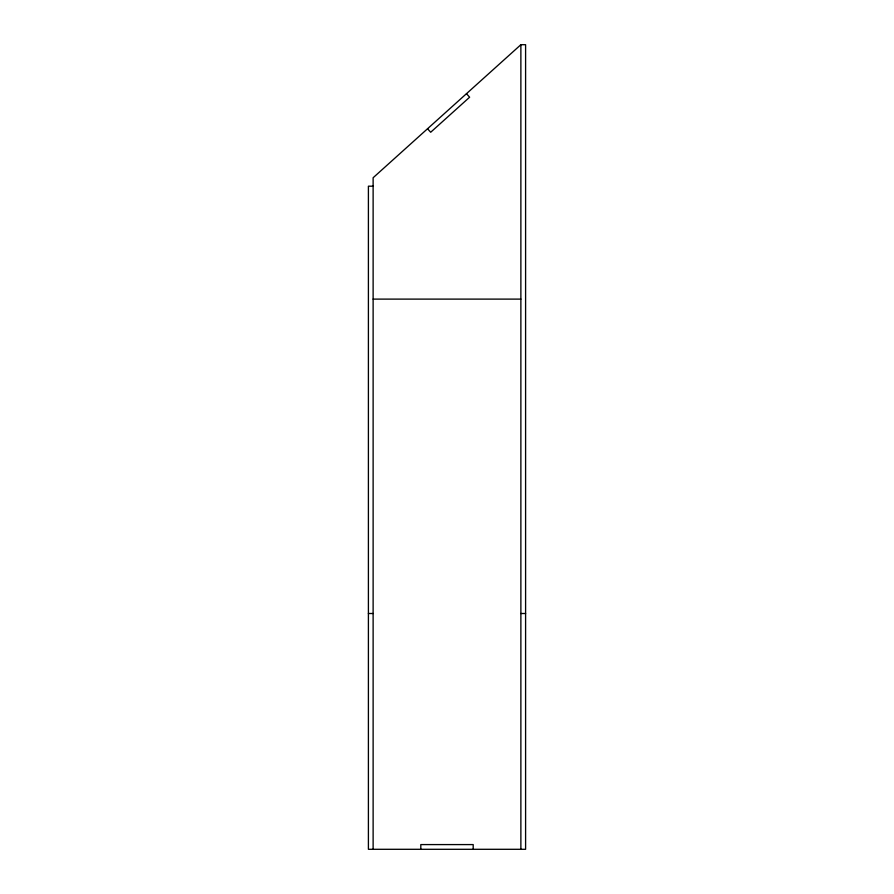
<?xml version="1.0" encoding="UTF-8"?>
<svg xmlns="http://www.w3.org/2000/svg" width="894" height="894" viewBox="0 0 894 894"><rect width="100%" height="100%" fill="white"/><g stroke="black" fill="none" stroke-linecap="round" stroke-linejoin="round"><path stroke-width="1.34" d="M373.122 186.187L368.406 186.187L368.406 849.3L525.594 849.3L525.594 44.7L520.878 44.7L373.122 177.75L373.122 849.3M373.122 299.11L520.878 299.11M368.406 613.507L373.122 613.507M520.878 613.507L525.594 613.507M466.467 93.691L469.629 97.2L430.684 132.256L427.533 128.758M520.878 44.7L520.878 849.3M473.194 849.3L473.194 844.584L420.806 844.584L420.806 849.3"/></g></svg>
